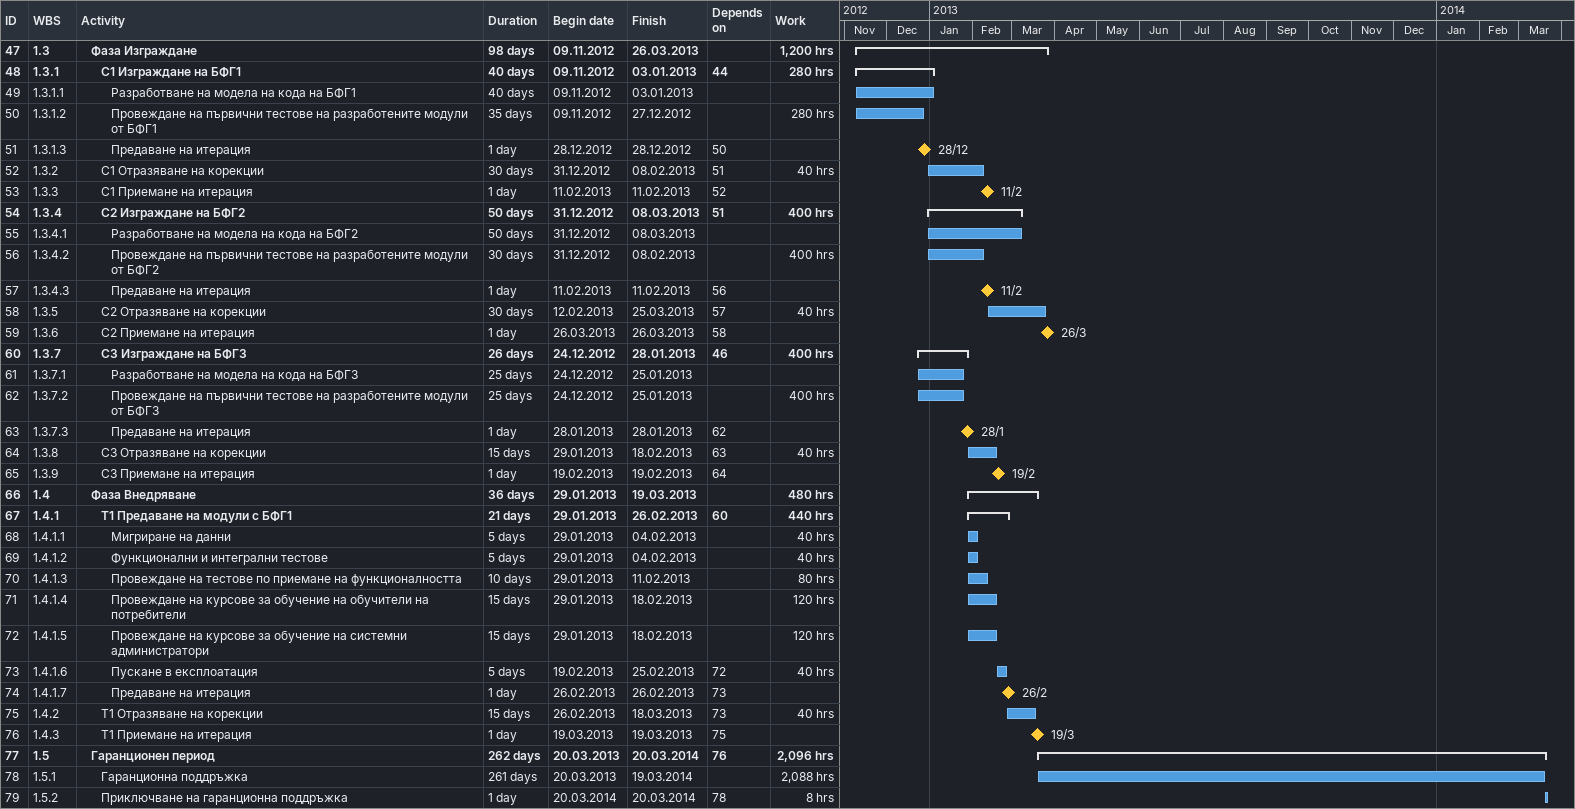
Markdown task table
| ID | WBS | Task | Duration | Start | Finish | Predecessors | Work (h) |
|---|---|---|---|---|---|---|---|
| 47 | 1.3 | **Фаза Изграждане** | 98d | 2012-11-09 | 2013-03-26 |  | 1200 |
| 48 | 1.3.1 | **C1 Изграждане на БФГ1** | 40d | 2012-11-09 | 2013-01-03 | 44 | 280 |
| 49 | 1.3.1.1 | Разработване на модела на кода на БФГ1 | 40d | 2012-11-09 | 2013-01-03 |  |  |
| 50 | 1.3.1.2 | Провеждане на първични тестове на разработените модули от БФГ1 | 35d | 2012-11-09 | 2012-12-27 |  | 280 |
| 51 | 1.3.1.3 | Предаване на итерация | 1d | 2012-12-28 | 2012-12-28 | 50 |  |
| 52 | 1.3.2 | C1 Отразяване на корекции | 30d | 2012-12-31 | 2013-02-08 | 51 | 40 |
| 53 | 1.3.3 | C1 Приемане на итерация | 1d | 2013-02-11 | 2013-02-11 | 52 |  |
| 54 | 1.3.4 | **C2 Изграждане на БФГ2** | 50d | 2012-12-31 | 2013-03-08 | 51 | 400 |
| 55 | 1.3.4.1 | Разработване на модела на кода на БФГ2 | 50d | 2012-12-31 | 2013-03-08 |  |  |
| 56 | 1.3.4.2 | Провеждане на първични тестове на разработените модули от БФГ2 | 30d | 2012-12-31 | 2013-02-08 |  | 400 |
| 57 | 1.3.4.3 | Предаване на итерация | 1d | 2013-02-11 | 2013-02-11 | 56 |  |
| 58 | 1.3.5 | C2 Отразяване на корекции | 30d | 2013-02-12 | 2013-03-25 | 57 | 40 |
| 59 | 1.3.6 | C2 Приемане на итерация | 1d | 2013-03-26 | 2013-03-26 | 58 |  |
| 60 | 1.3.7 | **C3 Изграждане на БФГ3** | 26d | 2012-12-24 | 2013-01-28 | 46 | 400 |
| 61 | 1.3.7.1 | Разработване на модела на кода на БФГ3 | 25d | 2012-12-24 | 2013-01-25 |  |  |
| 62 | 1.3.7.2 | Провеждане на първични тестове на разработените модули от БФГ3 | 25d | 2012-12-24 | 2013-01-25 |  | 400 |
| 63 | 1.3.7.3 | Предаване на итерация | 1d | 2013-01-28 | 2013-01-28 | 62 |  |
| 64 | 1.3.8 | C3 Отразяване на корекции | 15d | 2013-01-29 | 2013-02-18 | 63 | 40 |
| 65 | 1.3.9 | C3 Приемане на итерация | 1d | 2013-02-19 | 2013-02-19 | 64 |  |
| 66 | 1.4 | **Фаза Внедряване** | 36d | 2013-01-29 | 2013-03-19 |  | 480 |
| 67 | 1.4.1 | **Т1 Предаване на модули с БФГ1** | 21d | 2013-01-29 | 2013-02-26 | 60 | 440 |
| 68 | 1.4.1.1 | Мигриране на данни | 5d | 2013-01-29 | 2013-02-04 |  | 40 |
| 69 | 1.4.1.2 | Функционални и интегрални тестове | 5d | 2013-01-29 | 2013-02-04 |  | 40 |
| 70 | 1.4.1.3 | Провеждане на тестове по приемане на функционалността | 10d | 2013-01-29 | 2013-02-11 |  | 80 |
| 71 | 1.4.1.4 | Провеждане на курсове за обучение на обучители на потребители | 15d | 2013-01-29 | 2013-02-18 |  | 120 |
| 72 | 1.4.1.5 | Провеждане на курсове за обучение на системни администратори | 15d | 2013-01-29 | 2013-02-18 |  | 120 |
| 73 | 1.4.1.6 | Пускане в експлоатация | 5d | 2013-02-19 | 2013-02-25 | 72 | 40 |
| 74 | 1.4.1.7 | Предаване на итерация | 1d | 2013-02-26 | 2013-02-26 | 73 |  |
| 75 | 1.4.2 | Т1 Отразяване на корекции | 15d | 2013-02-26 | 2013-03-18 | 73 | 40 |
| 76 | 1.4.3 | Т1 Приемане на итерация | 1d | 2013-03-19 | 2013-03-19 | 75 |  |
| 77 | 1.5 | **Гаранционен период** | 262d | 2013-03-20 | 2014-03-20 | 76 | 2096 |
| 78 | 1.5.1 | Гаранционна поддръжка | 261d | 2013-03-20 | 2014-03-19 |  | 2088 |
| 79 | 1.5.2 | Приключване на гаранционна поддръжка | 1d | 2014-03-20 | 2014-03-20 | 78 | 8 |
